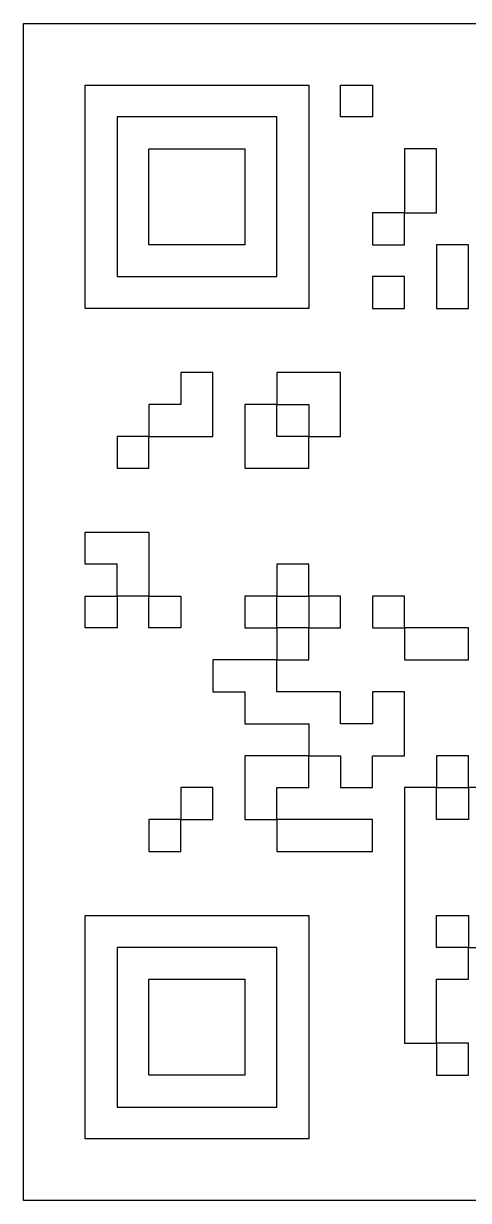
# Model space of a CAD drawing. Header units: millimetres. Extents: x -49.6 to 28.4, y -1.8 to 76.2.
# Drawn here: x -49.6 to -20.1, y -1.8 to 76.2 of the extents above; entities that cross this region are included whole.
import ezdxf

# ---------------------------------------------------------------- set-up
doc = ezdxf.new("R2010")
doc.units = ezdxf.units.MM
doc.header["$MEASUREMENT"] = 0
doc.layers.add('Layer 1', color=7, linetype='Continuous')

msp = doc.modelspace()

# ---------------------------------------------------------------- linework, layer by layer
at = {"layer": 'Layer 1', "color": 35}
for points, knots in [([(-49.5668, -1.7899), (-49.5668, -1.7899), (28.4332, -1.7899), (28.4332, -1.7899), (28.4332, -1.7899), (28.4332, -1.7899), (28.4332, 76.2101), (28.4332, 76.2101), (28.4332, 76.2101), (28.4332, 76.2101), (-49.5668, 76.2101), (-49.5668, 76.2101), (-49.5668, 76.2101), (-49.5668, 76.2101), (-49.5668, -1.7899), (-49.5668, -1.7899)], [0, 0, 0, 0, 0.2, 0.2, 0.2, 0.2, 0.4, 0.4, 0.4, 0.4, 0.6, 0.6, 0.6, 0.6, 1, 1, 1, 1]), ([(-32.7918, 57.3184), (-32.7918, 57.3184), (-32.7917, 57.3184), (-32.7917, 57.3184), (-32.7917, 57.3184), (-32.7917, 57.3184), (-30.6751, 57.3184), (-30.6751, 57.3184), (-30.6751, 57.3184), (-30.6751, 57.3184), (-30.6751, 59.435), (-30.6751, 59.435), (-30.6751, 59.435), (-30.6751, 59.435), (-30.6751, 59.4351), (-30.6751, 59.4351), (-30.6751, 59.4351), (-30.6751, 59.4351), (-30.6751, 61.5517), (-30.6751, 61.5517), (-30.6751, 61.5517), (-30.6751, 61.5517), (-30.6751, 63.6684), (-30.6751, 63.6684), (-30.6751, 63.6684), (-30.6751, 63.6684), (-30.6751, 65.785), (-30.6751, 65.785), (-30.6751, 65.785), (-30.6751, 65.785), (-30.6751, 65.7851), (-30.6751, 65.7851), (-30.6751, 65.7851), (-30.6751, 65.7851), (-30.6751, 67.9017), (-30.6751, 67.9017), (-30.6751, 67.9017), (-30.6751, 67.9017), (-30.6751, 70.0183), (-30.6751, 70.0183), (-30.6751, 70.0183), (-30.6751, 70.0183), (-30.6751, 70.0184), (-30.6751, 70.0184), (-30.6751, 70.0184), (-30.6751, 70.0184), (-30.6751, 72.135), (-30.6751, 72.135), (-30.6751, 72.135), (-30.6751, 72.135), (-32.7917, 72.135), (-32.7917, 72.135), (-32.7917, 72.135), (-32.7917, 72.135), (-32.7918, 72.135), (-32.7918, 72.135), (-32.7918, 72.135), (-32.7918, 72.135), (-34.9084, 72.135), (-34.9084, 72.135), (-34.9084, 72.135), (-34.9084, 72.135), (-37.0251, 72.135), (-37.0251, 72.135), (-37.0251, 72.135), (-37.0251, 72.135), (-39.1417, 72.135), (-39.1417, 72.135), (-39.1417, 72.135), (-39.1417, 72.135), (-39.1418, 72.135), (-39.1418, 72.135), (-39.1418, 72.135), (-39.1418, 72.135), (-41.2584, 72.135), (-41.2584, 72.135), (-41.2584, 72.135), (-41.2584, 72.135), (-43.375, 72.135), (-43.375, 72.135), (-43.375, 72.135), (-43.375, 72.135), (-43.3751, 72.135), (-43.3751, 72.135), (-43.3751, 72.135), (-43.3751, 72.135), (-45.4917, 72.135), (-45.4917, 72.135), (-45.4917, 72.135), (-45.4917, 72.135), (-45.4917, 70.0184), (-45.4917, 70.0184), (-45.4917, 70.0184), (-45.4917, 70.0184), (-45.4917, 70.0183), (-45.4917, 70.0183), (-45.4917, 70.0183), (-45.4917, 70.0183), (-45.4917, 67.9017), (-45.4917, 67.9017), (-45.4917, 67.9017), (-45.4917, 67.9017), (-45.4917, 65.7851), (-45.4917, 65.7851), (-45.4917, 65.7851), (-45.4917, 65.7851), (-45.4917, 65.785), (-45.4917, 65.785), (-45.4917, 65.785), (-45.4917, 65.785), (-45.4917, 63.6684), (-45.4917, 63.6684), (-45.4917, 63.6684), (-45.4917, 63.6684), (-45.4917, 61.5517), (-45.4917, 61.5517), (-45.4917, 61.5517), (-45.4917, 61.5517), (-45.4917, 59.4351), (-45.4917, 59.4351), (-45.4917, 59.4351), (-45.4917, 59.4351), (-45.4917, 59.435), (-45.4917, 59.435), (-45.4917, 59.435), (-45.4917, 59.435), (-45.4917, 57.3184), (-45.4917, 57.3184), (-45.4917, 57.3184), (-45.4917, 57.3184), (-43.3751, 57.3184), (-43.3751, 57.3184), (-43.3751, 57.3184), (-43.3751, 57.3184), (-43.375, 57.3184), (-43.375, 57.3184), (-43.375, 57.3184), (-43.375, 57.3184), (-41.2584, 57.3184), (-41.2584, 57.3184), (-41.2584, 57.3184), (-41.2584, 57.3184), (-39.1418, 57.3184), (-39.1418, 57.3184), (-39.1418, 57.3184), (-39.1418, 57.3184), (-39.1417, 57.3184), (-39.1417, 57.3184), (-39.1417, 57.3184), (-39.1417, 57.3184), (-37.0251, 57.3184), (-37.0251, 57.3184), (-37.0251, 57.3184), (-37.0251, 57.3184), (-34.9084, 57.3184), (-34.9084, 57.3184), (-34.9084, 57.3184), (-34.9084, 57.3184), (-32.7918, 57.3184), (-32.7918, 57.3184)], [0, 0, 0, 0, 0.0243902, 0.0243902, 0.0243902, 0.0243902, 0.0487805, 0.0487805, 0.0487805, 0.0487805, 0.0731707, 0.0731707, 0.0731707, 0.0731707, 0.097561, 0.097561, 0.097561, 0.097561, 0.1219512, 0.1219512, 0.1219512, 0.1219512, 0.1463415, 0.1463415, 0.1463415, 0.1463415, 0.1707317, 0.1707317, 0.1707317, 0.1707317, 0.195122, 0.195122, 0.195122, 0.195122, 0.2195122, 0.2195122, 0.2195122, 0.2195122, 0.2439024, 0.2439024, 0.2439024, 0.2439024, 0.2682927, 0.2682927, 0.2682927, 0.2682927, 0.2926829, 0.2926829, 0.2926829, 0.2926829, 0.3170732, 0.3170732, 0.3170732, 0.3170732, 0.3414634, 0.3414634, 0.3414634, 0.3414634, 0.3658537, 0.3658537, 0.3658537, 0.3658537, 0.3902439, 0.3902439, 0.3902439, 0.3902439, 0.4146341, 0.4146341, 0.4146341, 0.4146341, 0.4390244, 0.4390244, 0.4390244, 0.4390244, 0.4634146, 0.4634146, 0.4634146, 0.4634146, 0.4878049, 0.4878049, 0.4878049, 0.4878049, 0.5121951, 0.5121951, 0.5121951, 0.5121951, 0.5365854, 0.5365854, 0.5365854, 0.5365854, 0.5609756, 0.5609756, 0.5609756, 0.5609756, 0.5853659, 0.5853659, 0.5853659, 0.5853659, 0.6097561, 0.6097561, 0.6097561, 0.6097561, 0.6341463, 0.6341463, 0.6341463, 0.6341463, 0.6585366, 0.6585366, 0.6585366, 0.6585366, 0.6829268, 0.6829268, 0.6829268, 0.6829268, 0.7073171, 0.7073171, 0.7073171, 0.7073171, 0.7317073, 0.7317073, 0.7317073, 0.7317073, 0.7560976, 0.7560976, 0.7560976, 0.7560976, 0.7804878, 0.7804878, 0.7804878, 0.7804878, 0.804878, 0.804878, 0.804878, 0.804878, 0.8292683, 0.8292683, 0.8292683, 0.8292683, 0.8536585, 0.8536585, 0.8536585, 0.8536585, 0.8780488, 0.8780488, 0.8780488, 0.8780488, 0.902439, 0.902439, 0.902439, 0.902439, 0.9268293, 0.9268293, 0.9268293, 0.9268293, 0.9512195, 0.9512195, 0.9512195, 0.9512195, 1, 1, 1, 1]), ([(-28.5584, 70.0183), (-28.5584, 70.0183), (-26.4417, 70.0183), (-26.4417, 70.0183), (-26.4417, 70.0183), (-26.4417, 70.0183), (-26.4417, 72.135), (-26.4417, 72.135), (-26.4417, 72.135), (-26.4417, 72.135), (-28.5584, 72.135), (-28.5584, 72.135), (-28.5584, 72.135), (-28.5584, 72.135), (-28.5584, 70.0183), (-28.5584, 70.0183)], [0, 0, 0, 0, 0.2, 0.2, 0.2, 0.2, 0.4, 0.4, 0.4, 0.4, 0.6, 0.6, 0.6, 0.6, 1, 1, 1, 1]), ([(-43.375, 70.0183), (-43.375, 70.0183), (-41.2584, 70.0183), (-41.2584, 70.0183), (-41.2584, 70.0183), (-41.2584, 70.0183), (-39.1418, 70.0183), (-39.1418, 70.0183), (-39.1418, 70.0183), (-39.1418, 70.0183), (-39.1417, 70.0183), (-39.1417, 70.0183), (-39.1417, 70.0183), (-39.1417, 70.0183), (-37.0251, 70.0183), (-37.0251, 70.0183), (-37.0251, 70.0183), (-37.0251, 70.0183), (-34.9084, 70.0183), (-34.9084, 70.0183), (-34.9084, 70.0183), (-34.9084, 70.0183), (-32.7918, 70.0183), (-32.7918, 70.0183), (-32.7918, 70.0183), (-32.7918, 70.0183), (-32.7918, 67.9017), (-32.7918, 67.9017), (-32.7918, 67.9017), (-32.7918, 67.9017), (-32.7918, 65.7851), (-32.7918, 65.7851), (-32.7918, 65.7851), (-32.7918, 65.7851), (-32.7918, 65.785), (-32.7918, 65.785), (-32.7918, 65.785), (-32.7918, 65.785), (-32.7918, 63.6684), (-32.7918, 63.6684), (-32.7918, 63.6684), (-32.7918, 63.6684), (-32.7918, 61.5517), (-32.7918, 61.5517), (-32.7918, 61.5517), (-32.7918, 61.5517), (-32.7918, 59.4351), (-32.7918, 59.4351), (-32.7918, 59.4351), (-32.7918, 59.4351), (-34.9084, 59.4351), (-34.9084, 59.4351), (-34.9084, 59.4351), (-34.9084, 59.4351), (-37.0251, 59.4351), (-37.0251, 59.4351), (-37.0251, 59.4351), (-37.0251, 59.4351), (-39.1417, 59.4351), (-39.1417, 59.4351), (-39.1417, 59.4351), (-39.1417, 59.4351), (-39.1418, 59.4351), (-39.1418, 59.4351), (-39.1418, 59.4351), (-39.1418, 59.4351), (-41.2584, 59.4351), (-41.2584, 59.4351), (-41.2584, 59.4351), (-41.2584, 59.4351), (-43.375, 59.4351), (-43.375, 59.4351), (-43.375, 59.4351), (-43.375, 59.4351), (-43.375, 61.5517), (-43.375, 61.5517), (-43.375, 61.5517), (-43.375, 61.5517), (-43.375, 63.6684), (-43.375, 63.6684), (-43.375, 63.6684), (-43.375, 63.6684), (-43.375, 65.785), (-43.375, 65.785), (-43.375, 65.785), (-43.375, 65.785), (-43.375, 65.7851), (-43.375, 65.7851), (-43.375, 65.7851), (-43.375, 65.7851), (-43.375, 67.9017), (-43.375, 67.9017), (-43.375, 67.9017), (-43.375, 67.9017), (-43.375, 70.0183), (-43.375, 70.0183)], [0, 0, 0, 0, 0.04, 0.04, 0.04, 0.04, 0.08, 0.08, 0.08, 0.08, 0.12, 0.12, 0.12, 0.12, 0.16, 0.16, 0.16, 0.16, 0.2, 0.2, 0.2, 0.2, 0.24, 0.24, 0.24, 0.24, 0.28, 0.28, 0.28, 0.28, 0.32, 0.32, 0.32, 0.32, 0.36, 0.36, 0.36, 0.36, 0.4, 0.4, 0.4, 0.4, 0.44, 0.44, 0.44, 0.44, 0.48, 0.48, 0.48, 0.48, 0.52, 0.52, 0.52, 0.52, 0.56, 0.56, 0.56, 0.56, 0.6, 0.6, 0.6, 0.6, 0.64, 0.64, 0.64, 0.64, 0.68, 0.68, 0.68, 0.68, 0.72, 0.72, 0.72, 0.72, 0.76, 0.76, 0.76, 0.76, 0.8, 0.8, 0.8, 0.8, 0.84, 0.84, 0.84, 0.84, 0.88, 0.88, 0.88, 0.88, 0.92, 0.92, 0.92, 0.92, 1, 1, 1, 1]), ([(-37.0251, 61.5517), (-37.0251, 61.5517), (-34.9084, 61.5517), (-34.9084, 61.5517), (-34.9084, 61.5517), (-34.9084, 61.5517), (-34.9084, 63.6684), (-34.9084, 63.6684), (-34.9084, 63.6684), (-34.9084, 63.6684), (-34.9084, 65.785), (-34.9084, 65.785), (-34.9084, 65.785), (-34.9084, 65.785), (-34.9084, 65.7851), (-34.9084, 65.7851), (-34.9084, 65.7851), (-34.9084, 65.7851), (-34.9084, 67.9017), (-34.9084, 67.9017), (-34.9084, 67.9017), (-34.9084, 67.9017), (-37.0251, 67.9017), (-37.0251, 67.9017), (-37.0251, 67.9017), (-37.0251, 67.9017), (-39.1417, 67.9017), (-39.1417, 67.9017), (-39.1417, 67.9017), (-39.1417, 67.9017), (-39.1418, 67.9017), (-39.1418, 67.9017), (-39.1418, 67.9017), (-39.1418, 67.9017), (-41.2584, 67.9017), (-41.2584, 67.9017), (-41.2584, 67.9017), (-41.2584, 67.9017), (-41.2584, 65.7851), (-41.2584, 65.7851), (-41.2584, 65.7851), (-41.2584, 65.7851), (-41.2584, 65.785), (-41.2584, 65.785), (-41.2584, 65.785), (-41.2584, 65.785), (-41.2584, 63.6684), (-41.2584, 63.6684), (-41.2584, 63.6684), (-41.2584, 63.6684), (-41.2584, 61.5517), (-41.2584, 61.5517), (-41.2584, 61.5517), (-41.2584, 61.5517), (-39.1418, 61.5517), (-39.1418, 61.5517), (-39.1418, 61.5517), (-39.1418, 61.5517), (-39.1417, 61.5517), (-39.1417, 61.5517), (-39.1417, 61.5517), (-39.1417, 61.5517), (-37.0251, 61.5517), (-37.0251, 61.5517)], [0, 0, 0, 0, 0.0588235, 0.0588235, 0.0588235, 0.0588235, 0.1176471, 0.1176471, 0.1176471, 0.1176471, 0.1764706, 0.1764706, 0.1764706, 0.1764706, 0.2352941, 0.2352941, 0.2352941, 0.2352941, 0.2941176, 0.2941176, 0.2941176, 0.2941176, 0.3529412, 0.3529412, 0.3529412, 0.3529412, 0.4117647, 0.4117647, 0.4117647, 0.4117647, 0.4705882, 0.4705882, 0.4705882, 0.4705882, 0.5294118, 0.5294118, 0.5294118, 0.5294118, 0.5882353, 0.5882353, 0.5882353, 0.5882353, 0.6470588, 0.6470588, 0.6470588, 0.6470588, 0.7058824, 0.7058824, 0.7058824, 0.7058824, 0.7647059, 0.7647059, 0.7647059, 0.7647059, 0.8235294, 0.8235294, 0.8235294, 0.8235294, 0.8823529, 0.8823529, 0.8823529, 0.8823529, 1, 1, 1, 1]), ([(-24.3251, 67.9017), (-24.3251, 67.9017), (-22.2084, 67.9017), (-22.2084, 67.9017), (-22.2084, 67.9017), (-22.2084, 67.9017), (-22.2084, 65.7851), (-22.2084, 65.7851), (-22.2084, 65.7851), (-22.2084, 65.7851), (-22.2084, 65.785), (-22.2084, 65.785), (-22.2084, 65.785), (-22.2084, 65.785), (-22.2084, 63.6684), (-22.2084, 63.6684), (-22.2084, 63.6684), (-22.2084, 63.6684), (-24.3251, 63.6684), (-24.3251, 63.6684), (-24.3251, 63.6684), (-24.3251, 63.6684), (-24.3251, 65.785), (-24.3251, 65.785), (-24.3251, 65.785), (-24.3251, 65.785), (-24.3251, 65.7851), (-24.3251, 65.7851), (-24.3251, 65.7851), (-24.3251, 65.7851), (-24.3251, 67.9017), (-24.3251, 67.9017)], [0, 0, 0, 0, 0.1111111, 0.1111111, 0.1111111, 0.1111111, 0.2222222, 0.2222222, 0.2222222, 0.2222222, 0.3333333, 0.3333333, 0.3333333, 0.3333333, 0.4444444, 0.4444444, 0.4444444, 0.4444444, 0.5555556, 0.5555556, 0.5555556, 0.5555556, 0.6666667, 0.6666667, 0.6666667, 0.6666667, 0.7777778, 0.7777778, 0.7777778, 0.7777778, 1, 1, 1, 1]), ([(-26.4417, 63.6684), (-26.4417, 63.6684), (-24.3251, 63.6684), (-24.3251, 63.6684), (-24.3251, 63.6684), (-24.3251, 63.6684), (-24.3251, 61.5517), (-24.3251, 61.5517), (-24.3251, 61.5517), (-24.3251, 61.5517), (-26.4417, 61.5517), (-26.4417, 61.5517), (-26.4417, 61.5517), (-26.4417, 61.5517), (-26.4417, 63.6684), (-26.4417, 63.6684)], [0, 0, 0, 0, 0.2, 0.2, 0.2, 0.2, 0.4, 0.4, 0.4, 0.4, 0.6, 0.6, 0.6, 0.6, 1, 1, 1, 1]), ([(-22.2084, 61.5517), (-22.2084, 61.5517), (-20.0918, 61.5517), (-20.0918, 61.5517), (-20.0918, 61.5517), (-20.0918, 61.5517), (-20.0918, 59.4351), (-20.0918, 59.4351), (-20.0918, 59.4351), (-20.0918, 59.4351), (-20.0918, 59.435), (-20.0918, 59.435), (-20.0918, 59.435), (-20.0918, 59.435), (-20.0918, 57.3184), (-20.0918, 57.3184), (-20.0918, 57.3184), (-20.0918, 57.3184), (-22.2084, 57.3184), (-22.2084, 57.3184), (-22.2084, 57.3184), (-22.2084, 57.3184), (-22.2084, 59.435), (-22.2084, 59.435), (-22.2084, 59.435), (-22.2084, 59.435), (-22.2084, 59.4351), (-22.2084, 59.4351), (-22.2084, 59.4351), (-22.2084, 59.4351), (-22.2084, 61.5517), (-22.2084, 61.5517)], [0, 0, 0, 0, 0.1111111, 0.1111111, 0.1111111, 0.1111111, 0.2222222, 0.2222222, 0.2222222, 0.2222222, 0.3333333, 0.3333333, 0.3333333, 0.3333333, 0.4444444, 0.4444444, 0.4444444, 0.4444444, 0.5555556, 0.5555556, 0.5555556, 0.5555556, 0.6666667, 0.6666667, 0.6666667, 0.6666667, 0.7777778, 0.7777778, 0.7777778, 0.7777778, 1, 1, 1, 1]), ([(-26.4417, 59.435), (-26.4417, 59.435), (-24.3251, 59.435), (-24.3251, 59.435), (-24.3251, 59.435), (-24.3251, 59.435), (-24.3251, 57.3184), (-24.3251, 57.3184), (-24.3251, 57.3184), (-24.3251, 57.3184), (-26.4417, 57.3184), (-26.4417, 57.3184), (-26.4417, 57.3184), (-26.4417, 57.3184), (-26.4417, 59.435), (-26.4417, 59.435)], [0, 0, 0, 0, 0.2, 0.2, 0.2, 0.2, 0.4, 0.4, 0.4, 0.4, 0.6, 0.6, 0.6, 0.6, 1, 1, 1, 1]), ([(-41.2584, 50.9684), (-41.2584, 50.9684), (-39.1417, 50.9684), (-39.1417, 50.9684), (-39.1417, 50.9684), (-39.1417, 50.9684), (-39.1417, 53.085), (-39.1417, 53.085), (-39.1417, 53.085), (-39.1417, 53.085), (-37.0251, 53.085), (-37.0251, 53.085), (-37.0251, 53.085), (-37.0251, 53.085), (-37.0251, 50.9684), (-37.0251, 50.9684), (-37.0251, 50.9684), (-37.0251, 50.9684), (-37.0251, 48.8517), (-37.0251, 48.8517), (-37.0251, 48.8517), (-37.0251, 48.8517), (-39.1417, 48.8517), (-39.1417, 48.8517), (-39.1417, 48.8517), (-39.1417, 48.8517), (-39.1418, 48.8517), (-39.1418, 48.8517), (-39.1418, 48.8517), (-39.1418, 48.8517), (-41.2584, 48.8517), (-41.2584, 48.8517), (-41.2584, 48.8517), (-41.2584, 48.8517), (-41.2584, 50.9684), (-41.2584, 50.9684)], [0, 0, 0, 0, 0.1, 0.1, 0.1, 0.1, 0.2, 0.2, 0.2, 0.2, 0.3, 0.3, 0.3, 0.3, 0.4, 0.4, 0.4, 0.4, 0.5, 0.5, 0.5, 0.5, 0.6, 0.6, 0.6, 0.6, 0.7, 0.7, 0.7, 0.7, 0.8, 0.8, 0.8, 0.8, 1, 1, 1, 1]), ([(-32.7917, 53.085), (-32.7917, 53.085), (-30.6751, 53.085), (-30.6751, 53.085), (-30.6751, 53.085), (-30.6751, 53.085), (-28.5584, 53.085), (-28.5584, 53.085), (-28.5584, 53.085), (-28.5584, 53.085), (-28.5584, 50.9684), (-28.5584, 50.9684), (-28.5584, 50.9684), (-28.5584, 50.9684), (-28.5584, 48.8517), (-28.5584, 48.8517), (-28.5584, 48.8517), (-28.5584, 48.8517), (-30.6751, 48.8517), (-30.6751, 48.8517), (-30.6751, 48.8517), (-30.6751, 48.8517), (-30.6751, 50.9684), (-30.6751, 50.9684), (-30.6751, 50.9684), (-30.6751, 50.9684), (-32.7917, 50.9684), (-32.7917, 50.9684), (-32.7917, 50.9684), (-32.7917, 50.9684), (-32.7917, 53.085), (-32.7917, 53.085)], [0, 0, 0, 0, 0.1111111, 0.1111111, 0.1111111, 0.1111111, 0.2222222, 0.2222222, 0.2222222, 0.2222222, 0.3333333, 0.3333333, 0.3333333, 0.3333333, 0.4444444, 0.4444444, 0.4444444, 0.4444444, 0.5555556, 0.5555556, 0.5555556, 0.5555556, 0.6666667, 0.6666667, 0.6666667, 0.6666667, 0.7777778, 0.7777778, 0.7777778, 0.7777778, 1, 1, 1, 1]), ([(-34.9084, 50.9684), (-34.9084, 50.9684), (-32.7918, 50.9684), (-32.7918, 50.9684), (-32.7918, 50.9684), (-32.7918, 50.9684), (-32.7918, 48.8517), (-32.7918, 48.8517), (-32.7918, 48.8517), (-32.7918, 48.8517), (-30.6751, 48.8517), (-30.6751, 48.8517), (-30.6751, 48.8517), (-30.6751, 48.8517), (-30.6751, 46.7351), (-30.6751, 46.7351), (-30.6751, 46.7351), (-30.6751, 46.7351), (-32.7917, 46.7351), (-32.7917, 46.7351), (-32.7917, 46.7351), (-32.7917, 46.7351), (-32.7918, 46.7351), (-32.7918, 46.7351), (-32.7918, 46.7351), (-32.7918, 46.7351), (-34.9084, 46.7351), (-34.9084, 46.7351), (-34.9084, 46.7351), (-34.9084, 46.7351), (-34.9084, 48.8517), (-34.9084, 48.8517), (-34.9084, 48.8517), (-34.9084, 48.8517), (-34.9084, 50.9684), (-34.9084, 50.9684)], [0, 0, 0, 0, 0.1, 0.1, 0.1, 0.1, 0.2, 0.2, 0.2, 0.2, 0.3, 0.3, 0.3, 0.3, 0.4, 0.4, 0.4, 0.4, 0.5, 0.5, 0.5, 0.5, 0.6, 0.6, 0.6, 0.6, 0.7, 0.7, 0.7, 0.7, 0.8, 0.8, 0.8, 0.8, 1, 1, 1, 1]), ([(-43.375, 48.8517), (-43.375, 48.8517), (-41.2584, 48.8517), (-41.2584, 48.8517), (-41.2584, 48.8517), (-41.2584, 48.8517), (-41.2584, 46.7351), (-41.2584, 46.7351), (-41.2584, 46.7351), (-41.2584, 46.7351), (-43.375, 46.7351), (-43.375, 46.7351), (-43.375, 46.7351), (-43.375, 46.7351), (-43.375, 48.8517), (-43.375, 48.8517)], [0, 0, 0, 0, 0.2, 0.2, 0.2, 0.2, 0.4, 0.4, 0.4, 0.4, 0.6, 0.6, 0.6, 0.6, 1, 1, 1, 1]), ([(-41.2584, 36.1517), (-41.2584, 36.1517), (-39.1417, 36.1517), (-39.1417, 36.1517), (-39.1417, 36.1517), (-39.1417, 36.1517), (-39.1417, 38.2684), (-39.1417, 38.2684), (-39.1417, 38.2684), (-39.1417, 38.2684), (-41.2584, 38.2684), (-41.2584, 38.2684), (-41.2584, 38.2684), (-41.2584, 38.2684), (-41.2584, 40.385), (-41.2584, 40.385), (-41.2584, 40.385), (-41.2584, 40.385), (-41.2584, 40.3851), (-41.2584, 40.3851), (-41.2584, 40.3851), (-41.2584, 40.3851), (-41.2584, 42.5017), (-41.2584, 42.5017), (-41.2584, 42.5017), (-41.2584, 42.5017), (-43.375, 42.5017), (-43.375, 42.5017), (-43.375, 42.5017), (-43.375, 42.5017), (-43.3751, 42.5017), (-43.3751, 42.5017), (-43.3751, 42.5017), (-43.3751, 42.5017), (-45.4917, 42.5017), (-45.4917, 42.5017), (-45.4917, 42.5017), (-45.4917, 42.5017), (-45.4917, 40.385), (-45.4917, 40.385), (-45.4917, 40.385), (-45.4917, 40.385), (-43.3751, 40.385), (-43.3751, 40.385), (-43.3751, 40.385), (-43.3751, 40.385), (-43.3751, 38.2684), (-43.3751, 38.2684), (-43.3751, 38.2684), (-43.3751, 38.2684), (-45.4917, 38.2684), (-45.4917, 38.2684), (-45.4917, 38.2684), (-45.4917, 38.2684), (-45.4917, 36.1517), (-45.4917, 36.1517), (-45.4917, 36.1517), (-45.4917, 36.1517), (-43.375, 36.1517), (-43.375, 36.1517), (-43.375, 36.1517), (-43.375, 36.1517), (-43.375, 38.2684), (-43.375, 38.2684), (-43.375, 38.2684), (-43.375, 38.2684), (-41.2584, 38.2684), (-41.2584, 38.2684), (-41.2584, 38.2684), (-41.2584, 38.2684), (-41.2584, 36.1517), (-41.2584, 36.1517)], [0, 0, 0, 0, 0.0526316, 0.0526316, 0.0526316, 0.0526316, 0.1052632, 0.1052632, 0.1052632, 0.1052632, 0.1578947, 0.1578947, 0.1578947, 0.1578947, 0.2105263, 0.2105263, 0.2105263, 0.2105263, 0.2631579, 0.2631579, 0.2631579, 0.2631579, 0.3157895, 0.3157895, 0.3157895, 0.3157895, 0.3684211, 0.3684211, 0.3684211, 0.3684211, 0.4210526, 0.4210526, 0.4210526, 0.4210526, 0.4736842, 0.4736842, 0.4736842, 0.4736842, 0.5263158, 0.5263158, 0.5263158, 0.5263158, 0.5789474, 0.5789474, 0.5789474, 0.5789474, 0.6315789, 0.6315789, 0.6315789, 0.6315789, 0.6842105, 0.6842105, 0.6842105, 0.6842105, 0.7368421, 0.7368421, 0.7368421, 0.7368421, 0.7894737, 0.7894737, 0.7894737, 0.7894737, 0.8421053, 0.8421053, 0.8421053, 0.8421053, 0.8947368, 0.8947368, 0.8947368, 0.8947368, 1, 1, 1, 1]), ([(-32.7917, 40.385), (-32.7917, 40.385), (-30.6751, 40.385), (-30.6751, 40.385), (-30.6751, 40.385), (-30.6751, 40.385), (-30.6751, 38.2684), (-30.6751, 38.2684), (-30.6751, 38.2684), (-30.6751, 38.2684), (-32.7917, 38.2684), (-32.7917, 38.2684), (-32.7917, 38.2684), (-32.7917, 38.2684), (-32.7917, 40.385), (-32.7917, 40.385)], [0, 0, 0, 0, 0.2, 0.2, 0.2, 0.2, 0.4, 0.4, 0.4, 0.4, 0.6, 0.6, 0.6, 0.6, 1, 1, 1, 1]), ([(-34.9084, 38.2684), (-34.9084, 38.2684), (-32.7918, 38.2684), (-32.7918, 38.2684), (-32.7918, 38.2684), (-32.7918, 38.2684), (-32.7918, 36.1518), (-32.7918, 36.1518), (-32.7918, 36.1518), (-32.7918, 36.1518), (-34.9084, 36.1518), (-34.9084, 36.1518), (-34.9084, 36.1518), (-34.9084, 36.1518), (-34.9084, 38.2684), (-34.9084, 38.2684)], [0, 0, 0, 0, 0.2, 0.2, 0.2, 0.2, 0.4, 0.4, 0.4, 0.4, 0.6, 0.6, 0.6, 0.6, 1, 1, 1, 1]), ([(-30.6751, 38.2684), (-30.6751, 38.2684), (-28.5584, 38.2684), (-28.5584, 38.2684), (-28.5584, 38.2684), (-28.5584, 38.2684), (-28.5584, 36.1518), (-28.5584, 36.1518), (-28.5584, 36.1518), (-28.5584, 36.1518), (-30.6751, 36.1518), (-30.6751, 36.1518), (-30.6751, 36.1518), (-30.6751, 36.1518), (-30.6751, 38.2684), (-30.6751, 38.2684)], [0, 0, 0, 0, 0.2, 0.2, 0.2, 0.2, 0.4, 0.4, 0.4, 0.4, 0.6, 0.6, 0.6, 0.6, 1, 1, 1, 1]), ([(-26.4417, 38.2684), (-26.4417, 38.2684), (-24.3251, 38.2684), (-24.3251, 38.2684), (-24.3251, 38.2684), (-24.3251, 38.2684), (-24.3251, 36.1518), (-24.3251, 36.1518), (-24.3251, 36.1518), (-24.3251, 36.1518), (-26.4417, 36.1518), (-26.4417, 36.1518), (-26.4417, 36.1518), (-26.4417, 36.1518), (-26.4417, 38.2684), (-26.4417, 38.2684)], [0, 0, 0, 0, 0.2, 0.2, 0.2, 0.2, 0.4, 0.4, 0.4, 0.4, 0.6, 0.6, 0.6, 0.6, 1, 1, 1, 1]), ([(-32.7917, 36.1517), (-32.7917, 36.1517), (-30.6751, 36.1517), (-30.6751, 36.1517), (-30.6751, 36.1517), (-30.6751, 36.1517), (-30.6751, 34.0351), (-30.6751, 34.0351), (-30.6751, 34.0351), (-30.6751, 34.0351), (-32.7917, 34.0351), (-32.7917, 34.0351), (-32.7917, 34.0351), (-32.7917, 34.0351), (-32.7917, 36.1517), (-32.7917, 36.1517)], [0, 0, 0, 0, 0.2, 0.2, 0.2, 0.2, 0.4, 0.4, 0.4, 0.4, 0.6, 0.6, 0.6, 0.6, 1, 1, 1, 1]), ([(-24.3251, 36.1517), (-24.3251, 36.1517), (-22.2084, 36.1517), (-22.2084, 36.1517), (-22.2084, 36.1517), (-22.2084, 36.1517), (-20.0918, 36.1517), (-20.0918, 36.1517), (-20.0918, 36.1517), (-20.0918, 36.1517), (-20.0918, 34.0351), (-20.0918, 34.0351), (-20.0918, 34.0351), (-20.0918, 34.0351), (-22.2084, 34.0351), (-22.2084, 34.0351), (-22.2084, 34.0351), (-22.2084, 34.0351), (-24.3251, 34.0351), (-24.3251, 34.0351), (-24.3251, 34.0351), (-24.3251, 34.0351), (-24.3251, 36.1517), (-24.3251, 36.1517)], [0, 0, 0, 0, 0.1428571, 0.1428571, 0.1428571, 0.1428571, 0.2857143, 0.2857143, 0.2857143, 0.2857143, 0.4285714, 0.4285714, 0.4285714, 0.4285714, 0.5714286, 0.5714286, 0.5714286, 0.5714286, 0.7142857, 0.7142857, 0.7142857, 0.7142857, 1, 1, 1, 1]), ([(-37.0251, 34.0351), (-37.0251, 34.0351), (-34.9084, 34.0351), (-34.9084, 34.0351), (-34.9084, 34.0351), (-34.9084, 34.0351), (-32.7918, 34.0351), (-32.7918, 34.0351), (-32.7918, 34.0351), (-32.7918, 34.0351), (-32.7918, 31.9184), (-32.7918, 31.9184), (-32.7918, 31.9184), (-32.7918, 31.9184), (-30.6751, 31.9184), (-30.6751, 31.9184), (-30.6751, 31.9184), (-30.6751, 31.9184), (-28.5584, 31.9184), (-28.5584, 31.9184), (-28.5584, 31.9184), (-28.5584, 31.9184), (-28.5584, 29.8017), (-28.5584, 29.8017), (-28.5584, 29.8017), (-28.5584, 29.8017), (-26.4417, 29.8017), (-26.4417, 29.8017), (-26.4417, 29.8017), (-26.4417, 29.8017), (-26.4417, 31.9184), (-26.4417, 31.9184), (-26.4417, 31.9184), (-26.4417, 31.9184), (-24.3251, 31.9184), (-24.3251, 31.9184), (-24.3251, 31.9184), (-24.3251, 31.9184), (-24.3251, 29.8018), (-24.3251, 29.8018), (-24.3251, 29.8018), (-24.3251, 29.8018), (-24.3251, 29.8017), (-24.3251, 29.8017), (-24.3251, 29.8017), (-24.3251, 29.8017), (-24.3251, 27.6851), (-24.3251, 27.6851), (-24.3251, 27.6851), (-24.3251, 27.6851), (-26.4418, 27.6851), (-26.4418, 27.6851), (-26.4418, 27.6851), (-26.4418, 27.6851), (-26.4418, 25.5684), (-26.4418, 25.5684), (-26.4418, 25.5684), (-26.4418, 25.5684), (-28.5584, 25.5684), (-28.5584, 25.5684), (-28.5584, 25.5684), (-28.5584, 25.5684), (-28.5584, 27.6851), (-28.5584, 27.6851), (-28.5584, 27.6851), (-28.5584, 27.6851), (-30.6751, 27.6851), (-30.6751, 27.6851), (-30.6751, 27.6851), (-30.6751, 27.6851), (-30.6751, 29.8018), (-30.6751, 29.8018), (-30.6751, 29.8018), (-30.6751, 29.8018), (-32.7917, 29.8018), (-32.7917, 29.8018), (-32.7917, 29.8018), (-32.7917, 29.8018), (-32.7918, 29.8018), (-32.7918, 29.8018), (-32.7918, 29.8018), (-32.7918, 29.8018), (-34.9084, 29.8018), (-34.9084, 29.8018), (-34.9084, 29.8018), (-34.9084, 29.8018), (-34.9084, 31.9184), (-34.9084, 31.9184), (-34.9084, 31.9184), (-34.9084, 31.9184), (-37.0251, 31.9184), (-37.0251, 31.9184), (-37.0251, 31.9184), (-37.0251, 31.9184), (-37.0251, 34.0351), (-37.0251, 34.0351)], [0, 0, 0, 0, 0.04, 0.04, 0.04, 0.04, 0.08, 0.08, 0.08, 0.08, 0.12, 0.12, 0.12, 0.12, 0.16, 0.16, 0.16, 0.16, 0.2, 0.2, 0.2, 0.2, 0.24, 0.24, 0.24, 0.24, 0.28, 0.28, 0.28, 0.28, 0.32, 0.32, 0.32, 0.32, 0.36, 0.36, 0.36, 0.36, 0.4, 0.4, 0.4, 0.4, 0.44, 0.44, 0.44, 0.44, 0.48, 0.48, 0.48, 0.48, 0.52, 0.52, 0.52, 0.52, 0.56, 0.56, 0.56, 0.56, 0.6, 0.6, 0.6, 0.6, 0.64, 0.64, 0.64, 0.64, 0.68, 0.68, 0.68, 0.68, 0.72, 0.72, 0.72, 0.72, 0.76, 0.76, 0.76, 0.76, 0.8, 0.8, 0.8, 0.8, 0.84, 0.84, 0.84, 0.84, 0.88, 0.88, 0.88, 0.88, 0.92, 0.92, 0.92, 0.92, 1, 1, 1, 1]), ([(-34.9084, 27.6851), (-34.9084, 27.6851), (-32.7918, 27.6851), (-32.7918, 27.6851), (-32.7918, 27.6851), (-32.7918, 27.6851), (-32.7917, 27.6851), (-32.7917, 27.6851), (-32.7917, 27.6851), (-32.7917, 27.6851), (-30.6751, 27.6851), (-30.6751, 27.6851), (-30.6751, 27.6851), (-30.6751, 27.6851), (-30.6751, 25.5684), (-30.6751, 25.5684), (-30.6751, 25.5684), (-30.6751, 25.5684), (-32.7918, 25.5684), (-32.7918, 25.5684), (-32.7918, 25.5684), (-32.7918, 25.5684), (-32.7918, 23.4518), (-32.7918, 23.4518), (-32.7918, 23.4518), (-32.7918, 23.4518), (-34.9084, 23.4518), (-34.9084, 23.4518), (-34.9084, 23.4518), (-34.9084, 23.4518), (-34.9084, 25.5684), (-34.9084, 25.5684), (-34.9084, 25.5684), (-34.9084, 25.5684), (-34.9084, 27.6851), (-34.9084, 27.6851)], [0, 0, 0, 0, 0.1, 0.1, 0.1, 0.1, 0.2, 0.2, 0.2, 0.2, 0.3, 0.3, 0.3, 0.3, 0.4, 0.4, 0.4, 0.4, 0.5, 0.5, 0.5, 0.5, 0.6, 0.6, 0.6, 0.6, 0.7, 0.7, 0.7, 0.7, 0.8, 0.8, 0.8, 0.8, 1, 1, 1, 1]), ([(-22.2084, 27.6851), (-22.2084, 27.6851), (-20.0918, 27.6851), (-20.0918, 27.6851), (-20.0918, 27.6851), (-20.0918, 27.6851), (-20.0918, 25.5684), (-20.0918, 25.5684), (-20.0918, 25.5684), (-20.0918, 25.5684), (-22.2084, 25.5684), (-22.2084, 25.5684), (-22.2084, 25.5684), (-22.2084, 25.5684), (-22.2084, 27.6851), (-22.2084, 27.6851)], [0, 0, 0, 0, 0.2, 0.2, 0.2, 0.2, 0.4, 0.4, 0.4, 0.4, 0.6, 0.6, 0.6, 0.6, 1, 1, 1, 1]), ([(-39.1417, 25.5684), (-39.1417, 25.5684), (-37.0251, 25.5684), (-37.0251, 25.5684), (-37.0251, 25.5684), (-37.0251, 25.5684), (-37.0251, 23.4518), (-37.0251, 23.4518), (-37.0251, 23.4518), (-37.0251, 23.4518), (-39.1417, 23.4518), (-39.1417, 23.4518), (-39.1417, 23.4518), (-39.1417, 23.4518), (-39.1417, 25.5684), (-39.1417, 25.5684)], [0, 0, 0, 0, 0.2, 0.2, 0.2, 0.2, 0.4, 0.4, 0.4, 0.4, 0.6, 0.6, 0.6, 0.6, 1, 1, 1, 1]), ([(-24.3251, 25.5684), (-24.3251, 25.5684), (-22.2084, 25.5684), (-22.2084, 25.5684), (-22.2084, 25.5684), (-22.2084, 25.5684), (-22.2084, 23.4517), (-22.2084, 23.4517), (-22.2084, 23.4517), (-22.2084, 23.4517), (-20.0917, 23.4517), (-20.0917, 23.4517), (-20.0917, 23.4517), (-20.0917, 23.4517), (-20.0917, 25.5684), (-20.0917, 25.5684), (-20.0917, 25.5684), (-20.0917, 25.5684), (-17.9751, 25.5684), (-17.9751, 25.5684), (-17.9751, 25.5684), (-17.9751, 25.5684), (-17.9751, 23.4517), (-17.9751, 23.4517), (-17.9751, 23.4517), (-17.9751, 23.4517), (-15.8584, 23.4517), (-15.8584, 23.4517), (-15.8584, 23.4517), (-15.8584, 23.4517), (-15.8584, 21.3351), (-15.8584, 21.3351), (-15.8584, 21.3351), (-15.8584, 21.3351), (-15.8584, 19.2184), (-15.8584, 19.2184), (-15.8584, 19.2184), (-15.8584, 19.2184), (-17.9751, 19.2184), (-17.9751, 19.2184), (-17.9751, 19.2184), (-17.9751, 19.2184), (-17.9751, 17.1018), (-17.9751, 17.1018), (-17.9751, 17.1018), (-17.9751, 17.1018), (-17.9751, 17.1017), (-17.9751, 17.1017), (-17.9751, 17.1017), (-17.9751, 17.1017), (-17.9751, 14.9851), (-17.9751, 14.9851), (-17.9751, 14.9851), (-17.9751, 14.9851), (-20.0917, 14.9851), (-20.0917, 14.9851), (-20.0917, 14.9851), (-20.0917, 14.9851), (-20.0917, 17.1018), (-20.0917, 17.1018), (-20.0917, 17.1018), (-20.0917, 17.1018), (-22.2084, 17.1018), (-22.2084, 17.1018), (-22.2084, 17.1018), (-22.2084, 17.1018), (-22.2084, 14.9851), (-22.2084, 14.9851), (-22.2084, 14.9851), (-22.2084, 14.9851), (-20.0918, 14.9851), (-20.0918, 14.9851), (-20.0918, 14.9851), (-20.0918, 14.9851), (-20.0918, 12.8684), (-20.0918, 12.8684), (-20.0918, 12.8684), (-20.0918, 12.8684), (-22.2084, 12.8684), (-22.2084, 12.8684), (-22.2084, 12.8684), (-22.2084, 12.8684), (-22.2084, 10.7518), (-22.2084, 10.7518), (-22.2084, 10.7518), (-22.2084, 10.7518), (-22.2084, 10.7517), (-22.2084, 10.7517), (-22.2084, 10.7517), (-22.2084, 10.7517), (-22.2084, 8.6351), (-22.2084, 8.6351), (-22.2084, 8.6351), (-22.2084, 8.6351), (-24.3251, 8.6351), (-24.3251, 8.6351), (-24.3251, 8.6351), (-24.3251, 8.6351), (-24.3251, 10.7517), (-24.3251, 10.7517), (-24.3251, 10.7517), (-24.3251, 10.7517), (-24.3251, 10.7518), (-24.3251, 10.7518), (-24.3251, 10.7518), (-24.3251, 10.7518), (-24.3251, 12.8684), (-24.3251, 12.8684), (-24.3251, 12.8684), (-24.3251, 12.8684), (-24.3251, 14.9851), (-24.3251, 14.9851), (-24.3251, 14.9851), (-24.3251, 14.9851), (-24.3251, 17.1017), (-24.3251, 17.1017), (-24.3251, 17.1017), (-24.3251, 17.1017), (-24.3251, 17.1018), (-24.3251, 17.1018), (-24.3251, 17.1018), (-24.3251, 17.1018), (-24.3251, 19.2184), (-24.3251, 19.2184), (-24.3251, 19.2184), (-24.3251, 19.2184), (-24.3251, 21.3351), (-24.3251, 21.3351), (-24.3251, 21.3351), (-24.3251, 21.3351), (-24.3251, 23.4517), (-24.3251, 23.4517), (-24.3251, 23.4517), (-24.3251, 23.4517), (-24.3251, 23.4518), (-24.3251, 23.4518), (-24.3251, 23.4518), (-24.3251, 23.4518), (-24.3251, 25.5684), (-24.3251, 25.5684)], [0, 0, 0, 0, 0.0277778, 0.0277778, 0.0277778, 0.0277778, 0.0555556, 0.0555556, 0.0555556, 0.0555556, 0.0833333, 0.0833333, 0.0833333, 0.0833333, 0.1111111, 0.1111111, 0.1111111, 0.1111111, 0.1388889, 0.1388889, 0.1388889, 0.1388889, 0.1666667, 0.1666667, 0.1666667, 0.1666667, 0.1944444, 0.1944444, 0.1944444, 0.1944444, 0.2222222, 0.2222222, 0.2222222, 0.2222222, 0.25, 0.25, 0.25, 0.25, 0.2777778, 0.2777778, 0.2777778, 0.2777778, 0.3055556, 0.3055556, 0.3055556, 0.3055556, 0.3333333, 0.3333333, 0.3333333, 0.3333333, 0.3611111, 0.3611111, 0.3611111, 0.3611111, 0.3888889, 0.3888889, 0.3888889, 0.3888889, 0.4166667, 0.4166667, 0.4166667, 0.4166667, 0.4444444, 0.4444444, 0.4444444, 0.4444444, 0.4722222, 0.4722222, 0.4722222, 0.4722222, 0.5, 0.5, 0.5, 0.5, 0.5277778, 0.5277778, 0.5277778, 0.5277778, 0.5555556, 0.5555556, 0.5555556, 0.5555556, 0.5833333, 0.5833333, 0.5833333, 0.5833333, 0.6111111, 0.6111111, 0.6111111, 0.6111111, 0.6388889, 0.6388889, 0.6388889, 0.6388889, 0.6666667, 0.6666667, 0.6666667, 0.6666667, 0.6944444, 0.6944444, 0.6944444, 0.6944444, 0.7222222, 0.7222222, 0.7222222, 0.7222222, 0.75, 0.75, 0.75, 0.75, 0.7777778, 0.7777778, 0.7777778, 0.7777778, 0.8055556, 0.8055556, 0.8055556, 0.8055556, 0.8333333, 0.8333333, 0.8333333, 0.8333333, 0.8611111, 0.8611111, 0.8611111, 0.8611111, 0.8888889, 0.8888889, 0.8888889, 0.8888889, 0.9166667, 0.9166667, 0.9166667, 0.9166667, 0.9444444, 0.9444444, 0.9444444, 0.9444444, 1, 1, 1, 1]), ([(-41.2584, 23.4517), (-41.2584, 23.4517), (-39.1418, 23.4517), (-39.1418, 23.4517), (-39.1418, 23.4517), (-39.1418, 23.4517), (-39.1418, 21.3351), (-39.1418, 21.3351), (-39.1418, 21.3351), (-39.1418, 21.3351), (-41.2584, 21.3351), (-41.2584, 21.3351), (-41.2584, 21.3351), (-41.2584, 21.3351), (-41.2584, 23.4517), (-41.2584, 23.4517)], [0, 0, 0, 0, 0.2, 0.2, 0.2, 0.2, 0.4, 0.4, 0.4, 0.4, 0.6, 0.6, 0.6, 0.6, 1, 1, 1, 1]), ([(-32.7917, 23.4517), (-32.7917, 23.4517), (-30.6751, 23.4517), (-30.6751, 23.4517), (-30.6751, 23.4517), (-30.6751, 23.4517), (-28.5584, 23.4517), (-28.5584, 23.4517), (-28.5584, 23.4517), (-28.5584, 23.4517), (-26.4418, 23.4517), (-26.4418, 23.4517), (-26.4418, 23.4517), (-26.4418, 23.4517), (-26.4418, 21.3351), (-26.4418, 21.3351), (-26.4418, 21.3351), (-26.4418, 21.3351), (-28.5584, 21.3351), (-28.5584, 21.3351), (-28.5584, 21.3351), (-28.5584, 21.3351), (-30.6751, 21.3351), (-30.6751, 21.3351), (-30.6751, 21.3351), (-30.6751, 21.3351), (-32.7917, 21.3351), (-32.7917, 21.3351), (-32.7917, 21.3351), (-32.7917, 21.3351), (-32.7917, 23.4517), (-32.7917, 23.4517)], [0, 0, 0, 0, 0.1111111, 0.1111111, 0.1111111, 0.1111111, 0.2222222, 0.2222222, 0.2222222, 0.2222222, 0.3333333, 0.3333333, 0.3333333, 0.3333333, 0.4444444, 0.4444444, 0.4444444, 0.4444444, 0.5555556, 0.5555556, 0.5555556, 0.5555556, 0.6666667, 0.6666667, 0.6666667, 0.6666667, 0.7777778, 0.7777778, 0.7777778, 0.7777778, 1, 1, 1, 1]), ([(-32.7918, 2.2851), (-32.7918, 2.2851), (-32.7917, 2.2851), (-32.7917, 2.2851), (-32.7917, 2.2851), (-32.7917, 2.2851), (-30.6751, 2.2851), (-30.6751, 2.2851), (-30.6751, 2.2851), (-30.6751, 2.2851), (-30.6751, 4.4018), (-30.6751, 4.4018), (-30.6751, 4.4018), (-30.6751, 4.4018), (-30.6751, 6.5184), (-30.6751, 6.5184), (-30.6751, 6.5184), (-30.6751, 6.5184), (-30.6751, 6.5185), (-30.6751, 6.5185), (-30.6751, 6.5185), (-30.6751, 6.5185), (-30.6751, 8.6351), (-30.6751, 8.6351), (-30.6751, 8.6351), (-30.6751, 8.6351), (-30.6751, 10.7517), (-30.6751, 10.7517), (-30.6751, 10.7517), (-30.6751, 10.7517), (-30.6751, 10.7518), (-30.6751, 10.7518), (-30.6751, 10.7518), (-30.6751, 10.7518), (-30.6751, 12.8684), (-30.6751, 12.8684), (-30.6751, 12.8684), (-30.6751, 12.8684), (-30.6751, 14.9851), (-30.6751, 14.9851), (-30.6751, 14.9851), (-30.6751, 14.9851), (-30.6751, 17.1018), (-30.6751, 17.1018), (-30.6751, 17.1018), (-30.6751, 17.1018), (-32.7917, 17.1018), (-32.7917, 17.1018), (-32.7917, 17.1018), (-32.7917, 17.1018), (-32.7918, 17.1018), (-32.7918, 17.1018), (-32.7918, 17.1018), (-32.7918, 17.1018), (-34.9084, 17.1018), (-34.9084, 17.1018), (-34.9084, 17.1018), (-34.9084, 17.1018), (-37.0251, 17.1018), (-37.0251, 17.1018), (-37.0251, 17.1018), (-37.0251, 17.1018), (-39.1417, 17.1018), (-39.1417, 17.1018), (-39.1417, 17.1018), (-39.1417, 17.1018), (-39.1418, 17.1018), (-39.1418, 17.1018), (-39.1418, 17.1018), (-39.1418, 17.1018), (-41.2584, 17.1018), (-41.2584, 17.1018), (-41.2584, 17.1018), (-41.2584, 17.1018), (-43.375, 17.1018), (-43.375, 17.1018), (-43.375, 17.1018), (-43.375, 17.1018), (-43.3751, 17.1018), (-43.3751, 17.1018), (-43.3751, 17.1018), (-43.3751, 17.1018), (-45.4917, 17.1018), (-45.4917, 17.1018), (-45.4917, 17.1018), (-45.4917, 17.1018), (-45.4917, 14.9851), (-45.4917, 14.9851), (-45.4917, 14.9851), (-45.4917, 14.9851), (-45.4917, 12.8684), (-45.4917, 12.8684), (-45.4917, 12.8684), (-45.4917, 12.8684), (-45.4917, 10.7518), (-45.4917, 10.7518), (-45.4917, 10.7518), (-45.4917, 10.7518), (-45.4917, 10.7517), (-45.4917, 10.7517), (-45.4917, 10.7517), (-45.4917, 10.7517), (-45.4917, 8.6351), (-45.4917, 8.6351), (-45.4917, 8.6351), (-45.4917, 8.6351), (-45.4917, 6.5185), (-45.4917, 6.5185), (-45.4917, 6.5185), (-45.4917, 6.5185), (-45.4917, 6.5184), (-45.4917, 6.5184), (-45.4917, 6.5184), (-45.4917, 6.5184), (-45.4917, 4.4018), (-45.4917, 4.4018), (-45.4917, 4.4018), (-45.4917, 4.4018), (-45.4917, 2.2851), (-45.4917, 2.2851), (-45.4917, 2.2851), (-45.4917, 2.2851), (-43.3751, 2.2851), (-43.3751, 2.2851), (-43.3751, 2.2851), (-43.3751, 2.2851), (-43.375, 2.2851), (-43.375, 2.2851), (-43.375, 2.2851), (-43.375, 2.2851), (-41.2584, 2.2851), (-41.2584, 2.2851), (-41.2584, 2.2851), (-41.2584, 2.2851), (-39.1418, 2.2851), (-39.1418, 2.2851), (-39.1418, 2.2851), (-39.1418, 2.2851), (-39.1417, 2.2851), (-39.1417, 2.2851), (-39.1417, 2.2851), (-39.1417, 2.2851), (-37.0251, 2.2851), (-37.0251, 2.2851), (-37.0251, 2.2851), (-37.0251, 2.2851), (-34.9084, 2.2851), (-34.9084, 2.2851), (-34.9084, 2.2851), (-34.9084, 2.2851), (-32.7918, 2.2851), (-32.7918, 2.2851)], [0, 0, 0, 0, 0.025641, 0.025641, 0.025641, 0.025641, 0.0512821, 0.0512821, 0.0512821, 0.0512821, 0.0769231, 0.0769231, 0.0769231, 0.0769231, 0.1025641, 0.1025641, 0.1025641, 0.1025641, 0.1282051, 0.1282051, 0.1282051, 0.1282051, 0.1538462, 0.1538462, 0.1538462, 0.1538462, 0.1794872, 0.1794872, 0.1794872, 0.1794872, 0.2051282, 0.2051282, 0.2051282, 0.2051282, 0.2307692, 0.2307692, 0.2307692, 0.2307692, 0.2564103, 0.2564103, 0.2564103, 0.2564103, 0.2820513, 0.2820513, 0.2820513, 0.2820513, 0.3076923, 0.3076923, 0.3076923, 0.3076923, 0.3333333, 0.3333333, 0.3333333, 0.3333333, 0.3589744, 0.3589744, 0.3589744, 0.3589744, 0.3846154, 0.3846154, 0.3846154, 0.3846154, 0.4102564, 0.4102564, 0.4102564, 0.4102564, 0.4358974, 0.4358974, 0.4358974, 0.4358974, 0.4615385, 0.4615385, 0.4615385, 0.4615385, 0.4871795, 0.4871795, 0.4871795, 0.4871795, 0.5128205, 0.5128205, 0.5128205, 0.5128205, 0.5384615, 0.5384615, 0.5384615, 0.5384615, 0.5641026, 0.5641026, 0.5641026, 0.5641026, 0.5897436, 0.5897436, 0.5897436, 0.5897436, 0.6153846, 0.6153846, 0.6153846, 0.6153846, 0.6410256, 0.6410256, 0.6410256, 0.6410256, 0.6666667, 0.6666667, 0.6666667, 0.6666667, 0.6923077, 0.6923077, 0.6923077, 0.6923077, 0.7179487, 0.7179487, 0.7179487, 0.7179487, 0.7435897, 0.7435897, 0.7435897, 0.7435897, 0.7692308, 0.7692308, 0.7692308, 0.7692308, 0.7948718, 0.7948718, 0.7948718, 0.7948718, 0.8205128, 0.8205128, 0.8205128, 0.8205128, 0.8461538, 0.8461538, 0.8461538, 0.8461538, 0.8717949, 0.8717949, 0.8717949, 0.8717949, 0.8974359, 0.8974359, 0.8974359, 0.8974359, 0.9230769, 0.9230769, 0.9230769, 0.9230769, 0.9487179, 0.9487179, 0.9487179, 0.9487179, 1, 1, 1, 1]), ([(-43.375, 14.9851), (-43.375, 14.9851), (-41.2584, 14.9851), (-41.2584, 14.9851), (-41.2584, 14.9851), (-41.2584, 14.9851), (-39.1418, 14.9851), (-39.1418, 14.9851), (-39.1418, 14.9851), (-39.1418, 14.9851), (-39.1417, 14.9851), (-39.1417, 14.9851), (-39.1417, 14.9851), (-39.1417, 14.9851), (-37.0251, 14.9851), (-37.0251, 14.9851), (-37.0251, 14.9851), (-37.0251, 14.9851), (-34.9084, 14.9851), (-34.9084, 14.9851), (-34.9084, 14.9851), (-34.9084, 14.9851), (-32.7918, 14.9851), (-32.7918, 14.9851), (-32.7918, 14.9851), (-32.7918, 14.9851), (-32.7918, 12.8684), (-32.7918, 12.8684), (-32.7918, 12.8684), (-32.7918, 12.8684), (-32.7918, 10.7518), (-32.7918, 10.7518), (-32.7918, 10.7518), (-32.7918, 10.7518), (-32.7918, 10.7517), (-32.7918, 10.7517), (-32.7918, 10.7517), (-32.7918, 10.7517), (-32.7918, 8.6351), (-32.7918, 8.6351), (-32.7918, 8.6351), (-32.7918, 8.6351), (-32.7918, 6.5185), (-32.7918, 6.5185), (-32.7918, 6.5185), (-32.7918, 6.5185), (-32.7918, 6.5184), (-32.7918, 6.5184), (-32.7918, 6.5184), (-32.7918, 6.5184), (-32.7918, 4.4018), (-32.7918, 4.4018), (-32.7918, 4.4018), (-32.7918, 4.4018), (-34.9084, 4.4018), (-34.9084, 4.4018), (-34.9084, 4.4018), (-34.9084, 4.4018), (-37.0251, 4.4018), (-37.0251, 4.4018), (-37.0251, 4.4018), (-37.0251, 4.4018), (-39.1417, 4.4018), (-39.1417, 4.4018), (-39.1417, 4.4018), (-39.1417, 4.4018), (-39.1418, 4.4018), (-39.1418, 4.4018), (-39.1418, 4.4018), (-39.1418, 4.4018), (-41.2584, 4.4018), (-41.2584, 4.4018), (-41.2584, 4.4018), (-41.2584, 4.4018), (-43.375, 4.4018), (-43.375, 4.4018), (-43.375, 4.4018), (-43.375, 4.4018), (-43.375, 6.5184), (-43.375, 6.5184), (-43.375, 6.5184), (-43.375, 6.5184), (-43.375, 6.5185), (-43.375, 6.5185), (-43.375, 6.5185), (-43.375, 6.5185), (-43.375, 8.6351), (-43.375, 8.6351), (-43.375, 8.6351), (-43.375, 8.6351), (-43.375, 10.7517), (-43.375, 10.7517), (-43.375, 10.7517), (-43.375, 10.7517), (-43.375, 10.7518), (-43.375, 10.7518), (-43.375, 10.7518), (-43.375, 10.7518), (-43.375, 12.8684), (-43.375, 12.8684), (-43.375, 12.8684), (-43.375, 12.8684), (-43.375, 14.9851), (-43.375, 14.9851)], [0, 0, 0, 0, 0.037037, 0.037037, 0.037037, 0.037037, 0.0740741, 0.0740741, 0.0740741, 0.0740741, 0.1111111, 0.1111111, 0.1111111, 0.1111111, 0.1481481, 0.1481481, 0.1481481, 0.1481481, 0.1851852, 0.1851852, 0.1851852, 0.1851852, 0.2222222, 0.2222222, 0.2222222, 0.2222222, 0.2592593, 0.2592593, 0.2592593, 0.2592593, 0.2962963, 0.2962963, 0.2962963, 0.2962963, 0.3333333, 0.3333333, 0.3333333, 0.3333333, 0.3703704, 0.3703704, 0.3703704, 0.3703704, 0.4074074, 0.4074074, 0.4074074, 0.4074074, 0.4444444, 0.4444444, 0.4444444, 0.4444444, 0.4814815, 0.4814815, 0.4814815, 0.4814815, 0.5185185, 0.5185185, 0.5185185, 0.5185185, 0.5555556, 0.5555556, 0.5555556, 0.5555556, 0.5925926, 0.5925926, 0.5925926, 0.5925926, 0.6296296, 0.6296296, 0.6296296, 0.6296296, 0.6666667, 0.6666667, 0.6666667, 0.6666667, 0.7037037, 0.7037037, 0.7037037, 0.7037037, 0.7407407, 0.7407407, 0.7407407, 0.7407407, 0.7777778, 0.7777778, 0.7777778, 0.7777778, 0.8148148, 0.8148148, 0.8148148, 0.8148148, 0.8518519, 0.8518519, 0.8518519, 0.8518519, 0.8888889, 0.8888889, 0.8888889, 0.8888889, 0.9259259, 0.9259259, 0.9259259, 0.9259259, 1, 1, 1, 1]), ([(-37.0251, 6.5184), (-37.0251, 6.5184), (-34.9084, 6.5184), (-34.9084, 6.5184), (-34.9084, 6.5184), (-34.9084, 6.5184), (-34.9084, 8.6351), (-34.9084, 8.6351), (-34.9084, 8.6351), (-34.9084, 8.6351), (-34.9084, 10.7517), (-34.9084, 10.7517), (-34.9084, 10.7517), (-34.9084, 10.7517), (-34.9084, 10.7518), (-34.9084, 10.7518), (-34.9084, 10.7518), (-34.9084, 10.7518), (-34.9084, 12.8684), (-34.9084, 12.8684), (-34.9084, 12.8684), (-34.9084, 12.8684), (-37.0251, 12.8684), (-37.0251, 12.8684), (-37.0251, 12.8684), (-37.0251, 12.8684), (-39.1417, 12.8684), (-39.1417, 12.8684), (-39.1417, 12.8684), (-39.1417, 12.8684), (-39.1418, 12.8684), (-39.1418, 12.8684), (-39.1418, 12.8684), (-39.1418, 12.8684), (-41.2584, 12.8684), (-41.2584, 12.8684), (-41.2584, 12.8684), (-41.2584, 12.8684), (-41.2584, 10.7518), (-41.2584, 10.7518), (-41.2584, 10.7518), (-41.2584, 10.7518), (-41.2584, 10.7517), (-41.2584, 10.7517), (-41.2584, 10.7517), (-41.2584, 10.7517), (-41.2584, 8.6351), (-41.2584, 8.6351), (-41.2584, 8.6351), (-41.2584, 8.6351), (-41.2584, 6.5184), (-41.2584, 6.5184), (-41.2584, 6.5184), (-41.2584, 6.5184), (-39.1418, 6.5184), (-39.1418, 6.5184), (-39.1418, 6.5184), (-39.1418, 6.5184), (-39.1417, 6.5184), (-39.1417, 6.5184), (-39.1417, 6.5184), (-39.1417, 6.5184), (-37.0251, 6.5184), (-37.0251, 6.5184)], [0, 0, 0, 0, 0.0588235, 0.0588235, 0.0588235, 0.0588235, 0.1176471, 0.1176471, 0.1176471, 0.1176471, 0.1764706, 0.1764706, 0.1764706, 0.1764706, 0.2352941, 0.2352941, 0.2352941, 0.2352941, 0.2941176, 0.2941176, 0.2941176, 0.2941176, 0.3529412, 0.3529412, 0.3529412, 0.3529412, 0.4117647, 0.4117647, 0.4117647, 0.4117647, 0.4705882, 0.4705882, 0.4705882, 0.4705882, 0.5294118, 0.5294118, 0.5294118, 0.5294118, 0.5882353, 0.5882353, 0.5882353, 0.5882353, 0.6470588, 0.6470588, 0.6470588, 0.6470588, 0.7058824, 0.7058824, 0.7058824, 0.7058824, 0.7647059, 0.7647059, 0.7647059, 0.7647059, 0.8235294, 0.8235294, 0.8235294, 0.8235294, 0.8823529, 0.8823529, 0.8823529, 0.8823529, 1, 1, 1, 1]), ([(-22.2084, 8.6351), (-22.2084, 8.6351), (-20.0918, 8.6351), (-20.0918, 8.6351), (-20.0918, 8.6351), (-20.0918, 8.6351), (-20.0918, 6.5185), (-20.0918, 6.5185), (-20.0918, 6.5185), (-20.0918, 6.5185), (-22.2084, 6.5185), (-22.2084, 6.5185), (-22.2084, 6.5185), (-22.2084, 6.5185), (-22.2084, 8.6351), (-22.2084, 8.6351)], [0, 0, 0, 0, 0.2, 0.2, 0.2, 0.2, 0.4, 0.4, 0.4, 0.4, 0.6, 0.6, 0.6, 0.6, 1, 1, 1, 1])]:
    msp.add_open_spline(points, degree=3, knots=knots, dxfattribs=at)

doc.saveas('drawing.dxf')
